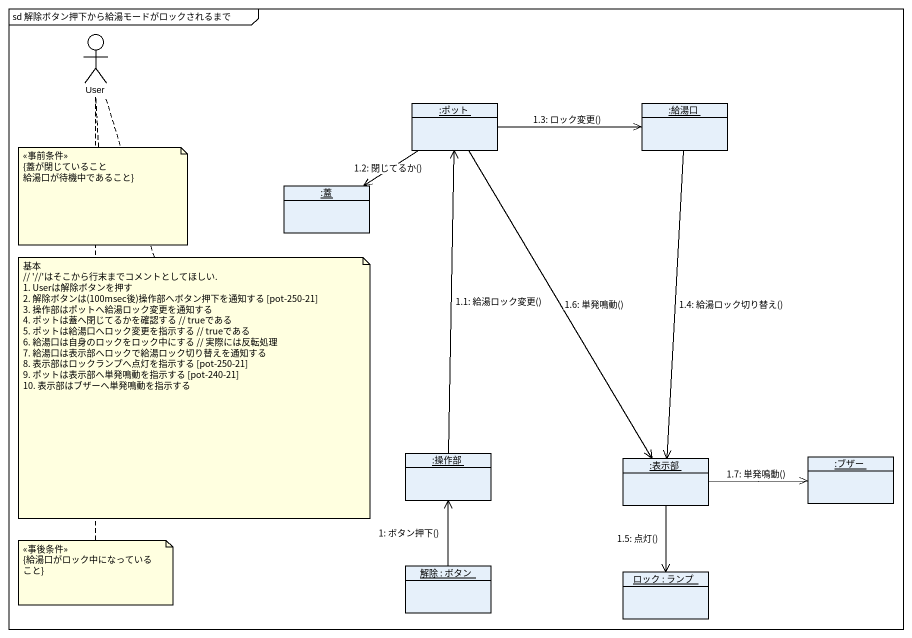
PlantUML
@startuml
mainframe sd 解除ボタン押下から給湯モードがロックされるまで
allowmixing
hide circle
hide empty members
actor User
object ":ポット" as ポット
object ":給湯口" as 給湯口
object ":蓋" as 蓋
object ":操作部" as 操作部
object ":表示部" as 表示部
object ":ブザー" as ブザー
object "解除 : ボタン" as 解除
object "ロック : ランプ" as ロック
解除 -up-> 操作部 : 1: ボタン押下()
操作部 -up-> ポット : 1.1: 給湯ロック変更()
ポット --> 蓋 : 1.2: 閉じてるか()
ポット -right-> 給湯口 : 1.3: ロック変更()
給湯口 --> 表示部 : 1.4: 給湯ロック切り替え()
表示部 --> ロック : 1.5: 点灯()
ポット --> 表示部 : 1.6: 単発鳴動()
表示部 -right-> ブザー : 1.7: 単発鳴動()
note bottom of User
  <<事前条件>>
  {蓋が閉じていること
  給湯口が待機中であること}
end note
note bottom of User
  基本
  ~// '~//'はそこから行末までコメントとしてほしい.
  1. Userは解除ボタンを押す
  2. 解除ボタンは(100msec後)操作部へボタン押下を通知する [pot-250-21]
  3. 操作部はポットへ給湯ロック変更を通知する
  4. ポットは蓋へ閉じてるかを確認する // trueである
  5. ポットは給湯口へロック変更を指示する // trueである
  6. 給湯口は自身のロックをロック中にする // 実際には反転処理
  7. 給湯口は表示部へロックで給湯ロック切り替えを通知する
  8. 表示部はロックランプへ点灯を指示する [pot-250-21]
  9. ポットは表示部へ単発鳴動を指示する [pot-240-21]
  10. 表示部はブザーへ単発鳴動を指示する
end note
note bottom of User
  <<事後条件>>
  {給湯口がロック中になっていること}
end note
@enduml
